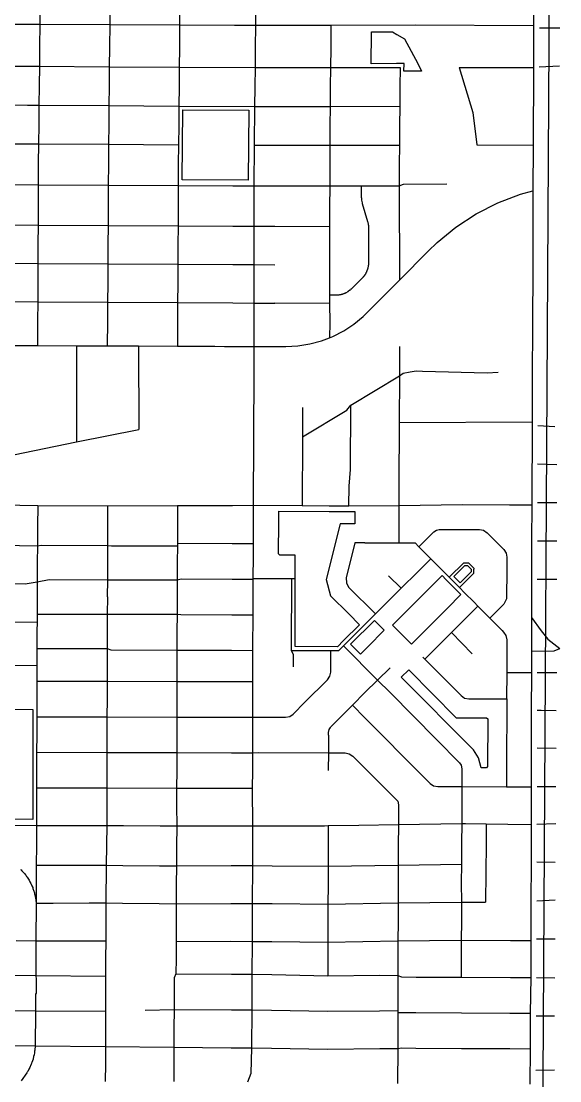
# Model space of a CAD drawing. Extents: x 1 to 394, y 101 to 384.
# Drawn here: x 362.8 to 394.2, y 212.2 to 273.9 of the extents above; entities that cross this region are included whole.
import ezdxf

# ---------------------------------------------------------------- set-up
doc = ezdxf.new("R2010")
doc.units = 0
doc.layers.get('0').update_dxf_attribs({"linetype": 'CONTINUOUS'})

msp = doc.modelspace()

# ---------------------------------------------------------------- linework, layer by layer
at = {"color": 1}
msp.add_lwpolyline([(393.878355, 333.013848), (392.55718, 105.022591)], dxfattribs=at)
at = {"color": 4}
for points in [[(376.448363, 276.031311), (376.423848, 273.682272)], [(392.646074, 275.781676), (392.637692, 273.67409)], [(363.868337, 274.889536), (363.856079, 273.739568)], [(367.944359, 274.975475), (367.932101, 273.72729)], [(372.024478, 274.9591), (372.008134, 273.706829)], [(360.668079, 273.751847), (363.856058, 273.739589)], [(363.856058, 273.739568), (363.843801, 272.425905)], [(363.856058, 273.739568), (367.93208, 273.727311)], [(367.93208, 273.72729), (367.919823, 272.40954)], [(367.93208, 273.72729), (372.008113, 273.70686)], [(372.008113, 273.706829), (371.999732, 272.384983)], [(372.008113, 273.706829), (375.196092, 273.690486)], [(375.196092, 273.690454), (376.423806, 273.682073)], [(376.423806, 273.682272), (376.407463, 272.364523), (376.39906, 271.214555)], [(376.423806, 273.682272), (380.827231, 273.690653)], [(380.827231, 273.690454), (380.810887, 272.368619), (380.798598, 271.214555)], [(380.827231, 273.690454), (385.729915, 273.698835)], [(385.729915, 273.698647), (392.637881, 273.674132)], [(392.637881, 273.67409), (392.621538, 271.218652)], [(394.164344, 273.518576), (392.973465, 273.502233)], [(363.84378, 272.425905), (363.831522, 271.288226)], [(367.919802, 272.40954), (367.907544, 271.259573)], [(371.999921, 272.384983), (371.987663, 271.235016)], [(360.643522, 271.300494), (363.831501, 271.288237)], [(363.831501, 271.288226), (363.819244, 270.158719)], [(363.831501, 271.288226), (367.907523, 271.259625)], [(367.907523, 271.259573), (367.899142, 270.134162)], [(367.907523, 271.259573), (371.987653, 271.235058)], [(371.987653, 271.235016), (371.975395, 270.109616)], [(371.987653, 271.235016), (376.399249, 271.214587)], [(376.399249, 271.214555), (376.382906, 270.085059), (376.374503, 268.951466)], [(376.399249, 271.214555), (380.798577, 271.214555)], [(380.798577, 271.214555), (380.78632, 270.089145)], [(380.798577, 271.214555), (384.854149, 271.218746)], [(384.854149, 271.218652), (384.845768, 270.089145)], [(388.291763, 271.226834), (389.085685, 268.6077), (389.323042, 266.708827)], [(388.291763, 271.226834), (392.621517, 271.218452)], [(392.621517, 271.218652), (392.609238, 266.696549)], [(392.957091, 271.259573), (394.147979, 271.308708)], [(363.819223, 270.158719), (363.806965, 269.029223)], [(367.899341, 270.134162), (367.887084, 269.004666)], [(371.975374, 270.109616), (371.963117, 268.976013)], [(380.786299, 270.089145), (380.774041, 268.955552)], [(384.845957, 270.089145), (384.833699, 268.959648)], [(360.623062, 269.041491), (363.139882, 269.029233), (363.806944, 269.029223)], [(363.806944, 269.029223), (363.794687, 267.89562)], [(363.806944, 269.029223), (367.887063, 269.004708)], [(367.887063, 269.004666), (367.878682, 267.875159)], [(367.887063, 269.004666), (371.963096, 268.976065)], [(371.963096, 268.976013), (371.954714, 267.846516)], [(371.963096, 268.976013), (376.374702, 268.951498)], [(376.374702, 268.951466), (376.354273, 266.688367)], [(376.374702, 268.951466), (377.590138, 268.951466)], [(377.590138, 268.951466), (380.77402, 268.955657)], [(380.77402, 268.955552), (380.76983, 267.826056)], [(380.77402, 268.955552), (384.833678, 268.959743)], [(384.833678, 268.959648), (384.821421, 267.826056), (384.813029, 266.700645)], [(363.794666, 267.89562), (363.778322, 266.766123)], [(367.878881, 267.875159), (367.862537, 266.745663)], [(371.954913, 267.846516), (371.942656, 266.721106)], [(380.769934, 267.826056), (380.753591, 266.692463)], [(360.598505, 266.778402), (363.778301, 266.766144)], [(363.778301, 266.766123), (363.76992, 265.636617)], [(363.778301, 266.766123), (367.862516, 266.745694)], [(367.862516, 266.745663), (367.854135, 265.61207)], [(367.862516, 266.745663), (371.942635, 266.721148)], [(371.942635, 266.721106), (371.930377, 265.587513)], [(376.354231, 266.688367), (376.333802, 264.327049)], [(376.354231, 266.688367), (377.569677, 266.688367)], [(377.569677, 266.688367), (380.75356, 266.692557)], [(380.75356, 266.692463), (384.813218, 266.700844)], [(380.75356, 266.692463), (380.75356, 265.562956)], [(384.813218, 266.700645), (384.809027, 265.562956)], [(389.323042, 266.708827), (392.609238, 266.696549)], [(392.609238, 266.696549), (392.600857, 264.044675)], [(363.770119, 265.636617), (363.757862, 264.392528)], [(367.854324, 265.61207), (367.842066, 264.372067)], [(371.930356, 265.587513), (371.921975, 264.343424)], [(380.75356, 265.562956), (380.75356, 264.318867)], [(384.809132, 265.562956), (384.80075, 264.318867)], [(360.573948, 264.408903), (363.757841, 264.392559)], [(363.757841, 264.392528), (363.762031, 263.164814)], [(363.757841, 264.392528), (367.842045, 264.372099)], [(367.842045, 264.372067), (367.846236, 263.140257)], [(367.842045, 264.372067), (371.922174, 264.343466)], [(371.922174, 264.343424), (375.114239, 264.331167)], [(371.922174, 264.343424), (371.922174, 263.119796)], [(375.114239, 264.331146), (376.333771, 264.326955)], [(376.333771, 264.327049), (377.561495, 264.322859)], [(376.333771, 264.327049), (376.337961, 261.978021)], [(377.561495, 264.322964), (380.75356, 264.318773)], [(382.595146, 264.318867), (382.595146, 263.643623), (382.599337, 263.619108), (382.599337, 263.578145), (382.603527, 263.557715), (382.603527, 263.537286), (382.607718, 263.512771), (382.607718, 263.492342), (382.640405, 263.328646), (382.648786, 263.304131), (382.959803, 262.256477), (382.968184, 262.215514), (382.976565, 262.195085), (382.996995, 262.092729), (382.996995, 262.0723), (383.001185, 262.047785), (383.005376, 262.027355), (383.005376, 262.006926), (383.009566, 261.986497), (383.009566, 261.900589), (383.013757, 259.842107), (383.013757, 259.817592), (383.009566, 259.801248), (383.009566, 259.739856), (383.005376, 259.719427), (383.005376, 259.698997), (383.001185, 259.682654), (382.996995, 259.658139), (382.996995, 259.641796), (382.980651, 259.559974), (382.976461, 259.54363), (382.968079, 259.515029), (382.963889, 259.502772), (382.959698, 259.486428), (382.955508, 259.465999), (382.947126, 259.44557), (382.942936, 259.429227), (382.934554, 259.408797), (382.926173, 259.392454), (382.917792, 259.372025), (382.913601, 259.355681), (382.90522, 259.335252), (382.896839, 259.318909), (382.888458, 259.298479), (382.8762, 259.282136), (382.867819, 259.261707), (382.851476, 259.22902), (382.839218, 259.212677), (382.830837, 259.192247), (382.818579, 259.175904), (382.810198, 259.163646), (382.79794, 259.143217), (382.736548, 259.061395), (382.72429, 259.049138), (382.699775, 259.016451), (382.67107, 258.98785), (382.658812, 258.971507), (382.642469, 258.959249), (382.016328, 258.324937), (382.00407, 258.312679), (381.987727, 258.300422), (381.959126, 258.271821), (381.942783, 258.259563), (381.930525, 258.247306), (381.83236, 258.173656), (381.816017, 258.165274), (381.78333, 258.140759), (381.766986, 258.132378), (381.746557, 258.12012), (381.71387, 258.103777), (381.693441, 258.095396), (381.677098, 258.083138), (381.660754, 258.074757), (381.640325, 258.066376), (381.623982, 258.057995), (381.603552, 258.049613), (381.587209, 258.045423), (381.56678, 258.037042), (381.562589, 258.037042), (381.521626, 258.020698), (381.501197, 258.016508), (381.480767, 258.008126), (381.460338, 258.003936), (381.443995, 257.999745), (381.423565, 257.995554), (381.403136, 257.987173), (381.341744, 257.974916), (381.321314, 257.974916), (381.280351, 257.966534), (381.259922, 257.966534), (381.239493, 257.962344), (381.198529, 257.962344), (381.1781, 257.958153), (380.748405, 257.958153)], [(380.75356, 264.318867), (380.749369, 263.066596)], [(380.75356, 264.318867), (382.595146, 264.318867)], [(382.595146, 264.318867), (384.800939, 264.318867)], [(384.800939, 264.318867), (385.046488, 264.43346), (387.571501, 264.441841)], [(384.800939, 264.318867), (384.825454, 258.839146)], [(389.294399, 262.694187), (390.554852, 263.340788), (391.872601, 263.84824), (392.601056, 264.044675)], [(392.601056, 264.044675), (392.584713, 259.38753)], [(363.761926, 263.164814), (363.753545, 262.0435)], [(367.846141, 263.140257), (367.83776, 262.023039)], [(371.922174, 263.119796), (371.917984, 262.002568)], [(380.749474, 263.066596), (380.749474, 261.949368)], [(384.825496, 258.839146), (386.495194, 260.517037), (387.006742, 261.028585), (388.107596, 261.920725), (389.294399, 262.694187)], [(360.578044, 262.06396), (363.753744, 262.043531)], [(363.753744, 262.0435), (363.749554, 260.926271)], [(363.753744, 262.0435), (367.837959, 262.02307)], [(367.837959, 262.023039), (367.829578, 260.905811)], [(367.837959, 262.023039), (371.918078, 262.00261)], [(371.918078, 262.002568), (371.909697, 260.881254)], [(371.918078, 262.002568), (375.110143, 261.982139)], [(375.110143, 261.982107), (376.337867, 261.977917)], [(376.337867, 261.978021), (376.325609, 259.739479)], [(376.337867, 261.978021), (377.557399, 261.96964)], [(377.557399, 261.969829), (380.749474, 261.949399)], [(380.749474, 261.949368), (380.749474, 260.83215)], [(363.749648, 260.926271), (363.745457, 259.809043)], [(367.829777, 260.905811), (367.821396, 259.784496)], [(371.909896, 260.881254), (371.901515, 259.764036)], [(380.749474, 260.83215), (380.749474, 257.959285)], [(360.573948, 259.825418), (363.745562, 259.809074)], [(363.745562, 259.809043), (363.737181, 258.687729)], [(363.745562, 259.809043), (367.821584, 259.784528)], [(367.821584, 259.784496), (367.817394, 258.667268)], [(367.821584, 259.784496), (371.901703, 259.764067)], [(371.901703, 259.764036), (371.893322, 258.646807)], [(371.901703, 259.764036), (375.106057, 259.747692)], [(375.106057, 259.747661), (376.325588, 259.73928)], [(376.325588, 259.739479), (376.325588, 257.500936)], [(376.325588, 259.739479), (377.553313, 259.735288)], [(392.584681, 259.38753), (392.572424, 256.387804)], [(363.73738, 258.687729), (363.733189, 257.570511)], [(367.817499, 258.667268), (367.809117, 257.55004)], [(371.893521, 258.646807), (371.88933, 257.525493)], [(380.745377, 255.483386), (380.937716, 255.557036), (381.567953, 255.876245), (382.161344, 256.265019), (382.709728, 256.711089), (382.955277, 256.960724), (384.825496, 258.839136)], [(380.749474, 257.959285), (380.745283, 257.476379)], [(360.569862, 257.586875), (363.733284, 257.570532)], [(363.733284, 257.570511), (363.729093, 256.453283)], [(363.733284, 257.570511), (367.809306, 257.550082)], [(367.809306, 257.55004), (367.800925, 256.432822)], [(367.809306, 257.55004), (371.889435, 257.525525)], [(371.889435, 257.525493), (371.881054, 256.408265)], [(371.889435, 257.525493), (375.10196, 257.50915)], [(375.10196, 257.509118), (376.325588, 257.500737)], [(376.325588, 257.500936), (376.321398, 254.971837)], [(376.325588, 257.500936), (377.549216, 257.492555)], [(380.745377, 257.476379), (377.549216, 257.492723)], [(380.745377, 257.476379), (380.757635, 256.359161)], [(363.729187, 256.453283), (363.720806, 255.020941)], [(367.801124, 256.432822), (367.792743, 255.008662)], [(371.881242, 256.408265), (371.872861, 254.992298)], [(380.757656, 256.359161), (380.745398, 255.483386)], [(392.572403, 256.387804), (392.556059, 253.007487)], [(380.577585, 255.417907), (380.745377, 255.483386)], [(360.565766, 255.037316), (363.721005, 255.020972)], [(363.721005, 255.020941), (365.996383, 255.012759)], [(365.996383, 255.012759), (365.996383, 252.856069)], [(365.996383, 255.012759), (367.792942, 255.008568)], [(367.792942, 255.008662), (369.618153, 255.000281)], [(369.618153, 255.00048), (369.630411, 250.134621)], [(369.618153, 255.00048), (371.87306, 254.992099)], [(371.87306, 254.992298), (374.058403, 254.983917)], [(374.058403, 254.984116), (374.614969, 254.979925)], [(374.614969, 254.98002), (376.321492, 254.971638)], [(376.321492, 254.971837), (377.549216, 254.971837)], [(376.321492, 254.971837), (376.321492, 253.551774)], [(377.549216, 254.971837), (378.163079, 254.971837), (378.187594, 254.967647), (378.895588, 255.004524), (379.595378, 255.119106), (380.274719, 255.299177), (380.577554, 255.417855)], [(384.829592, 254.971837), (384.821211, 253.2694)], [(376.321492, 253.551774), (376.296977, 245.723014)], [(381.981284, 251.562867), (384.82141, 253.2694)], [(384.82141, 253.2694), (384.805067, 250.547952)], [(384.82141, 253.2694), (385.038306, 253.408539), (385.451637, 253.502618), (385.787211, 253.559925), (386.155524, 253.53541), (389.932808, 253.445416), (390.575313, 253.474017)], [(365.996383, 252.856069), (366.000574, 249.410263)], [(392.556038, 253.007487), (392.547657, 250.576605)], [(379.173897, 251.423728), (379.165516, 249.709012)], [(379.165715, 249.709012), (381.760292, 251.27231), (381.981284, 251.562867)], [(381.87897, 246.840243), (381.968964, 247.801957), (381.981221, 251.562867)], [(384.805035, 250.547952), (384.78052, 246.868886)], [(384.805035, 250.547952), (392.547856, 250.576553)], [(392.547856, 250.576605), (392.527427, 245.743475)], [(366.000469, 249.410263), (369.630432, 250.134621)], [(392.879334, 250.363796), (393.869691, 250.318746)], [(359.342138, 248.32987), (361.085507, 248.40352), (366.000469, 249.410242)], [(379.165715, 249.709012), (379.153457, 245.702554)], [(392.871152, 248.129349), (393.984284, 248.092472)], [(381.874884, 245.694372), (381.879075, 246.840243)], [(384.780478, 246.868886), (384.772097, 245.718929)], [(360.549401, 245.75985), (363.733284, 245.702543)], [(363.733284, 245.702554), (363.724902, 244.478926)], [(363.733284, 245.702554), (367.809306, 245.690296)], [(367.809306, 245.690275), (367.805115, 244.462561)], [(367.809306, 245.690275), (371.885339, 245.706619)], [(371.885339, 245.70665), (371.881148, 244.47484)], [(371.885339, 245.70665), (375.0815, 245.718908)], [(375.0815, 245.718929), (376.296946, 245.723119)], [(376.296946, 245.723014), (376.292755, 244.704014), (376.288659, 243.492665)], [(376.296946, 245.723014), (379.153436, 245.702585)], [(379.153436, 245.702554), (380.712638, 245.694173), (381.874884, 245.694173)], [(381.874884, 245.694372), (384.772296, 245.718887)], [(384.772296, 245.718929), (388.492284, 245.776235), (391.238289, 245.755806)], [(384.772296, 245.718929), (384.776487, 244.573057)], [(391.238289, 245.755754), (392.527385, 245.743496)], [(392.527385, 245.743475), (392.523194, 243.660446)], [(392.862969, 245.894903), (393.996562, 245.87856)], [(363.725101, 244.478926), (363.720911, 243.365794)], [(367.80522, 244.462561), (367.801029, 243.390351)], [(371.881242, 244.47484), (371.872861, 243.513125)], [(384.776393, 244.573057), (384.776393, 243.533586)], [(385.950907, 243.308508), (386.822586, 244.184273), (386.974003, 244.274267), (387.141795, 244.31523), (388.799215, 244.311039)], [(388.799215, 244.311144), (389.478556, 244.311144), (389.720008, 244.266095), (389.920529, 244.126956), (390.898619, 243.140684), (391.033661, 242.940153), (391.082796, 242.6987), (391.082796, 242.011178)], [(360.533026, 243.410811), (363.721005, 243.365762)], [(363.721005, 243.365794), (363.712624, 242.391811)], [(363.721005, 243.365794), (363.941997, 243.394395), (367.801124, 243.390204)], [(367.801124, 243.390351), (367.796933, 242.387715)], [(367.801124, 243.390351), (368.026212, 243.365836), (371.87306, 243.365836)], [(371.87306, 243.365794), (371.86887, 242.383618)], [(371.87306, 243.513125), (371.87306, 243.365794)], [(371.87306, 243.513125), (375.073317, 243.496782)], [(375.073317, 243.49675), (376.288753, 243.49256)], [(376.288753, 243.492665), (376.284562, 242.751942)], [(382.799763, 243.537682), (382.21864, 243.537682), (381.707092, 241.499661), (381.723435, 241.213201), (381.854392, 240.959469), (383.41769, 239.392075)], [(382.799763, 243.537682), (384.776393, 243.533492)], [(384.776393, 243.533586), (385.729915, 243.533586), (385.950907, 243.308508)], [(385.950907, 243.308508), (386.638429, 242.612793)], [(392.523299, 243.660446), (392.519108, 241.426)], [(392.854777, 243.65636), (393.996562, 243.65217)], [(376.284667, 242.751942), (376.276286, 241.466921)], [(385.860871, 241.835245), (386.638429, 242.612793)], [(386.638429, 242.612793), (386.855325, 242.395897)], [(363.712823, 242.252662), (363.708632, 241.270486)], [(363.712823, 242.391811), (363.712823, 242.252662)], [(367.797038, 242.387715), (367.797038, 241.389165)], [(371.868964, 242.383618), (371.864773, 241.380982)], [(386.855325, 242.395897), (387.420073, 241.831149)], [(387.714726, 241.5324), (388.561859, 242.379533), (388.795119, 242.379533)], [(388.312224, 240.934912), (389.151164, 241.773853), (389.151164, 242.011209)], [(388.795119, 242.379533), (388.840168, 242.379533), (389.151195, 242.064419), (389.151195, 242.011198)], [(391.082775, 242.011209), (391.05826, 240.276033), (390.902746, 239.965016), (390.076085, 239.158815)], [(363.708727, 241.270486), (364.404432, 241.393261), (367.797038, 241.38907)], [(367.797038, 241.389165), (367.792847, 240.386529)], [(367.797038, 241.389165), (371.864878, 241.380783)], [(371.864878, 241.380982), (371.860687, 240.382443)], [(371.864878, 241.380982), (372.089956, 241.438289), (375.065135, 241.426032)], [(375.065135, 241.426), (376.276485, 241.417619)], [(376.276485, 241.466921), (378.519113, 241.462731)], [(376.276485, 241.466921), (376.276485, 241.417786)], [(376.276485, 241.417818), (376.280675, 240.382443)], [(378.519113, 241.462836), (378.514923, 237.403178)], [(378.519113, 241.462836), (378.674627, 241.462836)], [(384.915531, 240.889895), (384.182991, 241.622435)], [(384.915531, 240.889895), (385.860871, 241.835245)], [(387.420073, 241.831149), (387.714726, 241.5324)], [(387.714726, 241.5324), (388.312224, 240.934912)], [(392.519203, 241.426), (392.510822, 239.191554)], [(392.850691, 241.421904), (393.996562, 241.421904)], [(360.516662, 241.176365), (363.008925, 241.147764), (363.708727, 241.270528)], [(363.708727, 241.270486), (363.700345, 240.390625)], [(384.146155, 240.124615), (384.915531, 240.889895)], [(388.312224, 240.934912), (388.610962, 240.632078)], [(363.700544, 240.390625), (363.700544, 240.030494)], [(367.792942, 240.386529), (367.788751, 239.383893)], [(371.860782, 240.382443), (371.856591, 239.379807)], [(376.280571, 240.382443), (376.268313, 239.347068)], [(383.6428, 239.617163), (384.146155, 240.124615)], [(388.610962, 240.632078), (389.167528, 240.071415)], [(389.167528, 240.071415), (389.38852, 239.850423)], [(363.700544, 240.030494), (363.696354, 239.387989)], [(383.417711, 239.392075), (383.6428, 239.617163)], [(388.660076, 239.121979), (389.38852, 239.850423)], [(389.38852, 239.850423), (390.076043, 239.158815)], [(360.500287, 238.941919), (363.696448, 238.917404)], [(363.696448, 238.917362), (363.692257, 238.385353)], [(363.696448, 239.387989), (367.788845, 239.383798)], [(363.696448, 239.387989), (363.696448, 238.917362)], [(367.788845, 239.383893), (367.784655, 238.381257)], [(367.788845, 239.383893), (371.856696, 239.379702)], [(371.856696, 239.379807), (371.852505, 238.3567)], [(371.856696, 239.379807), (372.077678, 239.363463), (375.056943, 239.351206), (376.268292, 239.346963)], [(376.268292, 239.347068), (376.259911, 237.407263)], [(382.685171, 238.659545), (383.417711, 239.392075)], [(387.841597, 238.307596), (388.660076, 239.121979)], [(390.076043, 239.158815), (390.804487, 238.426274)], [(392.511021, 239.191554), (392.50683, 237.231289)], [(392.511021, 239.191554), (393.071683, 238.418092), (393.464553, 237.93109), (394.160258, 237.374524)], [(363.692362, 238.385353), (363.688172, 237.80423)], [(367.784759, 238.381257), (367.780569, 237.378621)], [(371.8526, 238.3567), (371.844218, 237.288585)], [(381.55976, 237.53822), (382.685171, 238.659545)], [(387.027203, 237.493202), (387.841597, 238.307596)], [(387.841597, 238.307596), (389.061128, 237.079872)], [(390.804487, 238.426274), (390.890395, 238.336281), (391.025448, 238.131664), (391.074583, 237.894307), (391.070392, 235.983156)], [(363.688266, 237.80423), (363.684075, 237.382717)], [(363.68417, 237.382717), (363.679979, 236.400542)], [(363.68417, 237.382717), (367.780663, 237.378526)], [(367.780663, 237.378621), (367.776472, 236.41281)], [(367.780663, 237.378621), (368.005741, 237.304971), (371.844417, 237.288627)], [(371.844417, 237.288585), (371.840227, 236.388263)], [(371.844417, 237.288585), (375.0283, 237.276328)], [(375.0283, 237.276307), (376.26011, 237.272116)], [(376.26011, 237.272221), (376.251729, 235.455191)], [(376.26011, 237.407263), (376.26011, 237.272221)], [(378.515017, 237.403178), (378.515017, 237.272221)], [(378.515017, 237.272221), (379.779577, 237.26803)], [(378.515017, 237.272221), (378.629609, 237.047132), (378.629609, 236.318688)], [(379.313036, 234.252024), (380.626699, 235.557505), (380.761752, 235.766219), (380.810887, 236.003575), (380.810887, 237.268125)], [(379.779577, 237.268125), (380.810856, 237.268125)], [(380.810856, 237.268125), (381.289665, 237.268125), (381.55976, 237.53822)], [(381.55976, 237.53822), (383.540486, 235.545227), (384.26893, 234.812686), (386.982196, 232.083056)], [(386.384698, 236.854794), (386.458348, 236.924358), (387.027182, 237.493192)], [(392.506924, 237.231289), (393.836952, 237.255804), (394.160258, 237.374482)], [(392.506924, 237.231289), (392.506924, 235.983114)], [(360.479827, 236.421002), (363.680084, 236.400573)], [(363.680084, 236.400542), (363.680084, 235.479748)], [(367.776567, 236.41281), (367.776567, 235.471566)], [(371.840321, 236.388263), (371.840321, 235.463373)], [(386.184177, 236.875254), (386.294673, 236.764758)], [(386.294673, 236.764758), (386.384667, 236.854752)], [(386.294673, 236.764758), (388.406345, 234.636712), (388.610962, 234.497573), (388.852415, 234.452524), (390.035122, 234.448333)], [(383.540486, 235.545227), (384.281209, 236.257306)], [(391.070497, 235.983114), (391.066306, 234.448459)], [(391.070497, 235.983114), (392.105872, 235.983114)], [(392.105872, 235.983114), (392.506924, 235.983114)], [(392.506924, 235.983114), (392.502734, 233.760936)], [(392.838412, 235.979018), (393.996562, 235.979018)], [(363.680084, 235.479748), (363.675893, 234.444373)], [(363.680084, 235.479748), (367.776567, 235.471367)], [(367.776567, 235.471566), (367.776567, 234.436191)], [(367.776567, 235.471566), (371.840321, 235.463185)], [(371.840321, 235.463373), (371.840321, 234.427998)], [(371.840321, 235.463373), (375.024203, 235.459183)], [(375.024203, 235.459288), (376.251928, 235.455097)], [(376.251928, 235.455191), (376.251928, 233.384441)], [(382.807946, 234.812686), (383.540486, 235.545227)], [(382.075405, 234.084242), (382.807946, 234.812686)], [(363.675987, 234.444373), (363.675987, 233.408998)], [(367.776567, 234.436191), (367.772376, 233.400805)], [(371.840321, 234.427998), (371.840321, 233.392623)], [(377.475556, 233.380345), (378.183539, 233.380345), (378.424992, 233.42948), (378.629609, 233.564522), (379.313036, 234.252045)], [(380.675803, 232.344969), (380.675803, 232.500483), (380.716766, 232.668275), (380.790416, 232.786954), (380.814931, 232.823831), (382.075384, 234.084295)], [(382.075405, 234.084242), (382.803849, 233.347605)], [(390.035122, 234.448459), (391.0664, 234.448459)], [(391.0664, 234.448459), (391.058019, 230.36834)], [(363.675987, 233.408998), (363.675987, 232.373623), (363.671797, 231.338237)], [(363.675987, 233.408998), (367.772481, 233.400617)], [(367.772481, 233.400805), (367.772481, 232.36543)], [(367.772481, 233.400805), (371.840321, 233.392424)], [(371.840321, 233.392623), (371.83613, 232.357248)], [(371.840321, 233.392623), (375.020118, 233.384242)], [(375.020118, 233.384441), (376.251928, 233.384441)], [(376.251928, 233.384441), (376.256118, 232.353152)], [(376.251928, 233.384441), (377.475556, 233.38025)], [(382.803849, 233.347605), (386.171899, 229.955009)], [(392.502838, 233.760936), (392.502838, 231.555143)], [(392.838412, 233.78959), (393.071683, 233.78959), (393.951544, 233.76916)], [(367.772481, 232.36543), (367.772481, 231.330055)], [(371.836225, 232.357248), (371.836225, 231.321873)], [(376.256014, 232.353152), (376.251823, 231.313691)], [(380.675803, 232.344969), (380.675803, 231.305498)], [(386.982196, 232.083056), (388.320406, 230.732568), (388.410399, 230.585236), (388.451363, 230.372437)], [(392.502838, 231.555143), (392.498648, 229.328879)], [(393.951544, 231.559229), (392.834316, 231.583744)], [(363.671902, 231.338237), (363.671902, 230.298776)], [(363.671902, 231.338237), (367.772481, 231.329856)], [(367.772481, 231.330055), (367.772481, 230.29468)], [(367.772481, 231.330055), (371.836225, 231.321674)], [(371.836225, 231.321873), (375.020118, 231.313492)], [(371.836225, 231.321873), (371.836225, 230.286498)], [(375.020118, 231.313691), (376.251928, 231.313691)], [(376.251928, 231.313691), (376.607963, 231.317881), (380.675803, 231.305624)], [(376.251928, 231.313691), (376.256118, 230.274219)], [(380.675803, 231.305498), (380.671612, 230.270123)], [(380.675803, 231.305498), (381.653892, 231.305498), (381.895345, 231.256363), (382.095866, 231.12131), (384.715, 228.485811), (384.755963, 228.281194)], [(363.671902, 230.298776), (363.671902, 229.267487)], [(367.772481, 230.29468), (367.76829, 229.259305)], [(371.836225, 230.286498), (371.832034, 229.251122)], [(376.256014, 230.274219), (376.23967, 229.247026)], [(388.451363, 230.372437), (388.451363, 229.337061)], [(391.058218, 230.36834), (391.058218, 229.328879)], [(386.171899, 229.955009), (386.60569, 229.525314), (386.806222, 229.386165), (387.047674, 229.33703), (388.451363, 229.33703)], [(363.671902, 229.267487), (363.671902, 228.228015)], [(363.671902, 229.267487), (367.768385, 229.259106)], [(367.768385, 229.259305), (367.768385, 228.223929)], [(367.768385, 229.259305), (371.832139, 229.250923)], [(371.832139, 229.251122), (375.016021, 229.242741)], [(371.832139, 229.251122), (371.832139, 228.211651)], [(375.016021, 229.24293), (376.239649, 229.24712)], [(376.239649, 229.247026), (376.24384, 227.061683)], [(388.451363, 229.337061), (388.447172, 228.338511)], [(388.451363, 229.337061), (391.058218, 229.32868)], [(391.058218, 229.328879), (392.089508, 229.328879)], [(392.089508, 229.328879), (392.498742, 229.328879)], [(392.498742, 229.328879), (392.498742, 228.289408), (392.498742, 227.13944)], [(392.834316, 229.345244), (393.931084, 229.349434)], [(388.447266, 228.338511), (388.447266, 227.196736)], [(363.671902, 228.228015), (363.667711, 227.082144)], [(367.768385, 228.223929), (367.756127, 227.073962)], [(371.832139, 228.211651), (371.83633, 227.057598)], [(384.755932, 228.281226), (384.755932, 227.135354)], [(359.477191, 227.11898), (363.667805, 227.082102)], [(380.663535, 227.06578), (382.443718, 227.094381)], [(382.443718, 227.094423), (384.755932, 227.135386)], [(384.755932, 227.135354), (384.751836, 225.874891)], [(384.755932, 227.135354), (388.447266, 227.196747)], [(388.447266, 227.196736), (388.443076, 226.050865)], [(388.447266, 227.196736), (388.668258, 227.192546), (389.871426, 227.176202)], [(389.871426, 227.176276), (389.863044, 226.030405)], [(389.871426, 227.176276), (391.127793, 227.159932)], [(391.127793, 227.159901), (392.498742, 227.139472)], [(392.498742, 227.13944), (392.478313, 220.382891)], [(393.931084, 227.163997), (392.83023, 227.135396)], [(363.667805, 227.082144), (363.663615, 225.936273)], [(363.667805, 227.082144), (364.641798, 227.077953)], [(364.641798, 227.078058), (366.786209, 227.073868)], [(366.786209, 227.073962), (367.756106, 227.073962)], [(367.756106, 227.073962), (367.731591, 224.757662)], [(367.756106, 227.073962), (368.726003, 227.069771)], [(368.726003, 227.069876), (370.866328, 227.061495)], [(370.866328, 227.061683), (371.836225, 227.057493)], [(371.836225, 227.057598), (371.823967, 225.833969), (371.815576, 224.72902)], [(371.836225, 227.057598), (375.020118, 227.061788)], [(375.020118, 227.061683), (376.243746, 227.061683)], [(376.243746, 227.061683), (376.243746, 224.741298)], [(376.243746, 227.061683), (377.405981, 227.061683)], [(377.405981, 227.061683), (380.442543, 227.061683), (380.663535, 227.065874)], [(380.663535, 227.06578), (380.663535, 225.80123)], [(363.663709, 225.936273), (363.651451, 224.761759)], [(384.751836, 225.874891), (384.747645, 224.769941)], [(388.44318, 225.924005), (388.43899, 224.823141), (388.418623, 223.73048)], [(388.44318, 226.050865), (388.44318, 225.924005)], [(389.863244, 226.030405), (389.838728, 222.613252)], [(380.663535, 225.80123), (380.659344, 224.704463)], [(363.65143, 224.761759), (363.64724, 222.55187)], [(363.65143, 224.761759), (364.621338, 224.761759)], [(364.621338, 224.761759), (366.761652, 224.761759)], [(366.761652, 224.761759), (367.73156, 224.757568)], [(367.73156, 224.757662), (367.707044, 222.564138)], [(367.73156, 224.757662), (368.705542, 224.749281)], [(368.705542, 224.74948), (370.841781, 224.733137)], [(370.841781, 224.733116), (371.815764, 224.728925)], [(371.815764, 224.72902), (371.807383, 223.62407)], [(371.815764, 224.72902), (375.007839, 224.741277)], [(375.007839, 224.741298), (376.243746, 224.741298)], [(376.243746, 224.741298), (376.235364, 222.539591)], [(376.243746, 224.741298), (377.401885, 224.732917)], [(377.401885, 224.733116), (380.659438, 224.704515)], [(380.659438, 224.704463), (380.655248, 223.599523)], [(380.659438, 224.704463), (384.747739, 224.769941)], [(384.747739, 224.769941), (384.743549, 223.669087)], [(384.747739, 224.769941), (388.439084, 224.823162)], [(393.90243, 224.913176), (392.826134, 224.933605)], [(362.738966, 224.520254), (362.775843, 224.483376), (362.812616, 224.442413), (362.849493, 224.405536), (362.886371, 224.364572), (362.919058, 224.323609), (362.95583, 224.282646), (363.021309, 224.200824), (363.053995, 224.155775), (363.082701, 224.110726), (363.115388, 224.069763), (363.22997, 223.889702), (363.258571, 223.840567), (363.283086, 223.795518), (363.332221, 223.697353), (363.356736, 223.652304), (363.377165, 223.603169), (363.40168, 223.554034), (363.442644, 223.455869), (363.458987, 223.402648), (363.479416, 223.353513), (363.49576, 223.304378), (363.512103, 223.251157), (363.528446, 223.202022), (363.54479, 223.148802), (363.557047, 223.095581), (363.569305, 223.046446), (363.59382, 222.940046), (363.602201, 222.886825), (363.614459, 222.833605), (363.62284, 222.780384), (363.627031, 222.727163), (363.635412, 222.673942), (363.639602, 222.620721), (363.647984, 222.567501), (363.647984, 222.551157)], [(371.807582, 223.62407), (371.799201, 222.515034)], [(380.655342, 223.599523), (380.651151, 222.490477)], [(384.743653, 223.669087), (384.739463, 222.564138)], [(388.418623, 223.73048), (388.430881, 222.613252)], [(363.647345, 222.55187), (363.635087, 220.36243)], [(363.647345, 222.55187), (364.633606, 222.55606)], [(364.633606, 222.555955), (366.741192, 222.564337)], [(366.741192, 222.564138), (367.707003, 222.564138)], [(367.707003, 222.564138), (367.698621, 220.366527)], [(367.707003, 222.564138), (368.680996, 222.543708)], [(368.680996, 222.543677), (370.82131, 222.523248)], [(370.82131, 222.523216), (371.7994, 222.514835)], [(371.7994, 222.515034), (371.795209, 221.422363)], [(371.7994, 222.515034), (374.999657, 222.535495)], [(374.999657, 222.535495), (376.235553, 222.539685)], [(376.235553, 222.539591), (376.231362, 220.325605)], [(376.235553, 222.539591), (377.393703, 222.523248)], [(377.393703, 222.523216), (380.651256, 222.490529)], [(380.651256, 222.490477), (384.739557, 222.564127)], [(380.651256, 222.490477), (380.651256, 221.385527)], [(384.739557, 222.564138), (384.735366, 221.463284)], [(384.739557, 222.564138), (388.430902, 222.613273)], [(388.430902, 222.613252), (388.426711, 221.508302)], [(388.430902, 222.613252), (389.838687, 222.613252)], [(392.817952, 222.695094), (393.886066, 222.744229)], [(371.795303, 221.422363), (371.795303, 220.321509)], [(380.651256, 221.385527), (380.647066, 220.284674)], [(384.735461, 221.463284), (384.73127, 220.358345)], [(388.426806, 221.508302), (388.422615, 220.403352)], [(362.489195, 220.370613), (363.635066, 220.362231)], [(363.635066, 220.36243), (363.630875, 219.39663)], [(363.635066, 220.36243), (364.617241, 220.350173)], [(364.617241, 220.350152), (366.733009, 220.36241)], [(366.733009, 220.36243), (367.69882, 220.366621)], [(367.69882, 220.366527), (367.69463, 219.335237)], [(371.795303, 220.321509), (374.995561, 220.32989)], [(371.795303, 220.321509), (371.803685, 219.331152)], [(374.995561, 220.329691), (376.231467, 220.325501)], [(376.231467, 220.325605), (376.21921, 218.414455)], [(376.231467, 220.325605), (377.389617, 220.317224)], [(377.389617, 220.317413), (380.64716, 220.284726)], [(380.64716, 220.284674), (384.731375, 220.358324)], [(384.731375, 220.358345), (384.727184, 219.327055)], [(384.731375, 220.358345), (388.42272, 220.403394)], [(388.42272, 220.403352), (388.418623, 219.282038)], [(388.42272, 220.403352), (391.295575, 220.387008), (392.478281, 220.382797)], [(392.478281, 220.382891), (392.466024, 218.21802)], [(393.886066, 220.464744), (392.809769, 220.456363)], [(380.64716, 220.284674), (380.64716, 219.306595)], [(363.63097, 219.39663), (363.622589, 218.336698)], [(367.694724, 219.335237), (367.694724, 218.303959)], [(371.803486, 219.331152), (371.791228, 218.434915)], [(380.64716, 219.306595), (380.638779, 218.328516)], [(384.727279, 219.327055), (384.727279, 218.340784), (384.718897, 216.298687)], [(388.418623, 219.282038), (388.414433, 218.234384)], [(359.235738, 218.373523), (363.622788, 218.336645)], [(363.622788, 218.336698), (367.694724, 218.304011)], [(363.622788, 218.336698), (363.643217, 218.111609), (363.639026, 217.313601)], [(367.694724, 218.303959), (367.690533, 217.280862)], [(371.791218, 218.434915), (371.680722, 218.209827), (371.680722, 217.39954)], [(371.791218, 218.434915), (375.024203, 218.418572)], [(375.024203, 218.418541), (376.219189, 218.41435)], [(376.219189, 218.414455), (376.206931, 216.343694)], [(376.219189, 218.414455), (377.377338, 218.394025)], [(377.377338, 218.393994), (380.638978, 218.328516)], [(380.638978, 218.328516), (383.655068, 218.353031)], [(383.655068, 218.353062), (384.727279, 218.340805)], [(384.727279, 218.340784), (384.940088, 218.254876), (385.787211, 218.250685)], [(385.787211, 218.250759), (388.414527, 218.234415)], [(388.414527, 218.234384), (388.447214, 218.234384)], [(388.447266, 218.234384), (391.287392, 218.222126)], [(391.287392, 218.222105), (392.466003, 218.217915)], [(392.466003, 218.21802), (392.445574, 216.147259)], [(392.797491, 218.226202), (393.865605, 218.209858)], [(363.639162, 217.313601), (363.614647, 217.244037), (363.610457, 216.290504)], [(367.690628, 217.280862), (367.686437, 216.257755)], [(371.680722, 217.39954), (371.680722, 216.364165)], [(360.062399, 216.319147), (363.610509, 216.290546)], [(363.610509, 216.290494), (363.610509, 216.069512), (363.606318, 215.283772)], [(363.610509, 216.290494), (367.686542, 216.257807)], [(367.686542, 216.257755), (367.686542, 215.251033), (367.682351, 214.211561)], [(369.994649, 216.319147), (371.680722, 216.364196)], [(371.680722, 216.364165), (371.676531, 215.259215)], [(371.680722, 216.364165), (375.020118, 216.343736)], [(375.020118, 216.343694), (376.20691, 216.343694)], [(376.20691, 216.343694), (376.194653, 214.133805)], [(376.20691, 216.343694), (377.36506, 216.323265)], [(377.36506, 216.323233), (380.626699, 216.257755), (383.646886, 216.286356)], [(383.646886, 216.286408), (384.719096, 216.298666)], [(384.719096, 216.192276), (384.714906, 214.088787)], [(384.719096, 216.298687), (384.719096, 216.192276)], [(384.719096, 216.192276), (385.774932, 216.180019)], [(385.774932, 216.179998), (388.434988, 216.171617)], [(388.434988, 216.171816), (391.250557, 216.143215)], [(391.250557, 216.143173), (392.445542, 216.147364)], [(392.445542, 216.147259), (392.429199, 214.072423)], [(392.781116, 215.991756), (393.861509, 215.991756)], [(363.606423, 215.283772), (363.581908, 215.20195), (363.577718, 214.244332)], [(371.676625, 215.259215), (371.672435, 214.162447)], [(359.194816, 214.281126), (363.57777, 214.244248)], [(363.57777, 214.244301), (363.57777, 214.195166), (363.565512, 214.035566), (363.561322, 213.986431), (363.557131, 213.93321), (363.54875, 213.87999), (363.540369, 213.830855), (363.524025, 213.724444), (363.49951, 213.626279), (363.487253, 213.573058), (363.474995, 213.523923), (363.462738, 213.470703), (363.397259, 213.274268), (363.37683, 213.225133), (363.372639, 213.208789)], [(363.57777, 214.244301), (367.682446, 214.211614)], [(367.682446, 214.211561), (367.678255, 213.188465)], [(367.682446, 214.211561), (371.672529, 214.162427)], [(371.672529, 214.162447), (371.668338, 213.159811)], [(371.672529, 214.162447), (375.007839, 214.133847)], [(375.007839, 214.133805), (376.194632, 214.133805)], [(376.194632, 214.133805), (376.153668, 212.631899), (375.961319, 212.124436)], [(376.194632, 214.133805), (377.352781, 214.10929)], [(377.352781, 214.109248), (380.622603, 214.047855), (383.667346, 214.080542)], [(383.667346, 214.080605), (384.715, 214.088986)], [(384.715, 214.088787), (384.710809, 212.050776)], [(384.715, 214.088787), (384.931896, 214.121474), (385.774932, 214.113092)], [(385.774932, 214.113344), (388.426806, 214.097001)], [(388.426806, 214.096969), (391.242375, 214.080626)], [(391.242375, 214.080605), (392.429167, 214.072224)], [(392.429167, 214.072423), (392.408738, 212.001662)], [(363.373153, 213.208925), (363.360895, 213.176239), (363.319932, 213.078074), (363.295417, 213.033024), (363.274988, 212.983889), (363.225853, 212.893896), (363.201337, 212.844761), (363.152202, 212.754768), (363.123602, 212.709718), (363.099086, 212.672841), (362.771695, 212.20631)], [(367.678349, 213.188465), (367.674159, 212.169454)], [(371.668443, 213.159811), (371.664252, 212.157175)], [(392.756559, 212.828334), (393.849231, 212.840591)]]:
    msp.add_lwpolyline(points, dxfattribs=at)
at = {"color": 3}
for points in [[(383.196719, 273.297584), (384.412165, 273.297584), (384.665896, 273.150263), (385.10787, 272.892446), (385.897707, 271.443729), (386.094142, 270.997659), (385.079227, 270.997659), (385.087609, 271.443729), (384.641539, 271.443729), (383.172372, 271.439539), (383.192801, 273.232001), (383.196992, 273.297479)], [(372.184088, 268.750935), (376.039118, 268.730505), (376.002345, 264.662665), (372.147305, 264.679009), (372.184182, 268.750945)], [(377.778391, 245.375162), (380.712638, 245.358819), (382.210458, 245.3672), (382.210458, 244.642842), (381.35924, 244.642842), (380.544846, 241.401663), (380.806759, 240.452227), (381.858509, 239.396391), (382.480554, 238.77025), (381.55976, 237.853553), (381.19963, 237.489337), (378.736009, 237.493527), (378.74439, 242.817745), (377.839972, 242.817745), (377.774493, 242.887309), (377.778684, 244.769817), (377.778684, 245.375487)], [(388.361526, 241.201247), (387.980935, 241.581839), (388.62344, 242.224344), (388.774857, 242.224344), (388.999945, 241.999266), (388.999945, 241.839656), (388.361526, 241.201247)], [(387.305785, 241.626856), (387.547237, 241.385403), (388.402542, 240.521906), (387.620898, 239.740262), (385.513312, 237.636762), (384.416555, 238.737616), (387.305785, 241.626856)], [(381.969204, 237.632677), (383.356528, 239.015904), (383.929459, 238.442963), (382.975937, 237.485345), (382.542135, 237.05565), (381.969204, 237.632677)], [(385.357798, 236.143039), (386.745122, 234.743436), (388.132446, 233.34793), (389.896276, 233.34793), (389.961754, 233.278366), (389.957564, 230.503718), (389.892085, 230.43824), (389.581058, 230.43824), (389.433737, 231.007084), (389.126806, 231.485893), (384.923913, 235.709247), (385.357704, 236.143039)], [(359.591772, 233.855068), (363.454995, 233.826467), (363.446614, 227.421867), (359.693887, 227.450468), (359.587488, 227.757399), (359.591678, 233.855068)]]:
    msp.add_lwpolyline(points, dxfattribs=at)

doc.saveas('drawing.dxf')
